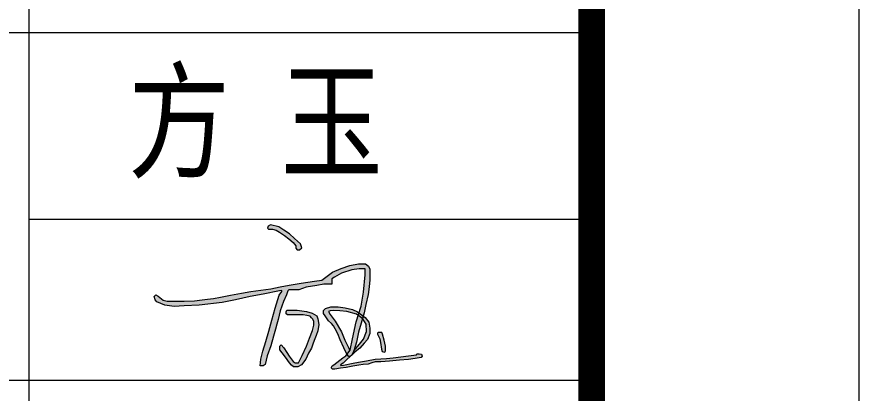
# Model space of a CAD drawing. Header units: inches. Extents: x -3272461 to -2504170, y 403793 to 1071042.
# Drawn here: x -2945426 to -2940702, y 652885 to 654995 of the extents above; entities that cross this region are included whole.
import ezdxf

# ---------------------------------------------------------------- set-up
doc = ezdxf.new("R2010")
doc.units = ezdxf.units.IN
doc.header["$LTSCALE"] = 1000
doc.header["$MEASUREMENT"] = 0
doc.layers.get('0').update_dxf_attribs({"lineweight": 18})
doc.layers.add('PUB_TITLE', color=153, linetype='Continuous', lineweight=18)
doc.styles.add('-黑体', font='', dxfattribs={"width": 0.7})
doc.styles.get('-黑体').set_extended_font_data('微软雅黑')

msp = doc.modelspace()

# ---------------------------------------------------------------- hatches: boundary and pattern name
h = msp.add_hatch(color=256)
h.paths.add_polyline_path([(-2943835.4, 653721.5), (-2943868.7, 653752.5), (-2943896.7, 653778.6), (-2943928.5, 653799), (-2943955.7, 653816.4), (-2944003.8, 653827.7), (-2944016, 653821.1), (-2944019.3, 653808.9), (-2944014.6, 653803.9), (-2943991.5, 653804.8), (-2943971.3, 653799.1), (-2943952.4, 653787.1), (-2943923.9, 653769.1), (-2943900.7, 653750), (-2943875.5, 653729.2), (-2943861, 653710.9), (-2943861, 653698.3), (-2943854.6, 653687.6), (-2943840.8, 653687.6), (-2943827.7, 653700.4)], flags=0)
h.paths.add_polyline_path([(-2943742.7, 653487.9), (-2943704.2, 653496.4), (-2943682.8, 653496.4), (-2943672.1, 653496.4), (-2943659, 653496.4), (-2943659, 653515.4), (-2943659, 653526.1), (-2943644.8, 653534.5), (-2943604.4, 653558.2), (-2943547.3, 653576), (-2943505.7, 653582), (-2943472.4, 653582), (-2943472.4, 653547.5), (-2943481.9, 653451), (-2943495, 653372.6), (-2943507, 653334.7), (-2943483.2, 653316.9), (-2943477.8, 653336), (-2943467.9, 653382.1), (-2943455.9, 653437.7), (-2943450.8, 653481.3), (-2943446.2, 653520), (-2943446.2, 653557.6), (-2943446.2, 653580.4), (-2943454.2, 653597.5), (-2943470.2, 653610.1), (-2943509, 653610.1), (-2943559.2, 653601), (-2943607.1, 653583.9), (-2943656.1, 653562.2), (-2943715.7, 653518), (-2943756.6, 653512), (-2943832.1, 653501), (-2943897.8, 653490.9), (-2943949.5, 653480.7), (-2944000.6, 653470.5), (-2944057.2, 653462.7), (-2944113.5, 653454.9), (-2944166.4, 653444.9), (-2944227.4, 653433.4), (-2944284.1, 653422.7), (-2944322.4, 653415.5), (-2944355.9, 653411.6), (-2944386.9, 653408), (-2944429.3, 653403.1), (-2944487.2, 653400.7), (-2944526.3, 653400.7), (-2944560.6, 653400.7), (-2944583.4, 653400.7), (-2944604.8, 653406.3), (-2944633, 653428.7), (-2944645.8, 653436.8), (-2944656, 653426), (-2944649.1, 653408.8), (-2944641.5, 653396.9), (-2944596.2, 653377.5), (-2944543.2, 653371.4), (-2944486.9, 653374.3), (-2944403.7, 653378.6), (-2944274, 653392.2), (-2944199.6, 653408.8), (-2944117.3, 653427.2), (-2944043.9, 653439.1), (-2943952, 653458.2), (-2943939.9, 653459.7), (-2943939.9, 653455), (-2943953.8, 653433.4), (-2943977.2, 653360.9), (-2943995.2, 653293.9), (-2944011.8, 653232), (-2944029.7, 653174.4), (-2944046.6, 653119.9), (-2944056.6, 653075.5), (-2944061.9, 653037.1), (-2944044.3, 653037.1), (-2944032.8, 653046.3), (-2944021.3, 653093.1), (-2944000.9, 653150.8), (-2943986.1, 653204.4), (-2943975.5, 653243), (-2943967.6, 653271.7), (-2943960.5, 653297.4), (-2943948.5, 653346.4), (-2943930.6, 653399), (-2943913.8, 653436), (-2943906.7, 653458.7), (-2943899.5, 653464.7), (-2943879.2, 653464.7), (-2943844.5, 653464.7), (-2943803.8, 653479)], flags=0)
for points in [[(-2943640.9, 653289.2), (-2943668.1, 653325.7), (-2943678.8, 653341.7), (-2943668.1, 653346.2), (-2943650.7, 653348.9), (-2943614.1, 653347.1), (-2943574.9, 653342.2), (-2943521.4, 653327), (-2943511.6, 653320), (-2943507, 653334.7), (-2943515.5, 653341), (-2943543.3, 653353.4), (-2943583.6, 653362.9), (-2943623.8, 653368), (-2943665.5, 653368), (-2943694.8, 653359.3), (-2943705.8, 653348.3), (-2943705.8, 653331.5), (-2943697, 653319), (-2943677.2, 653290.9), (-2943661.9, 653276.2), (-2943649.9, 653261.4), (-2943641.4, 653245.5), (-2943626, 653217), (-2943612.8, 653183), (-2943591.6, 653138.8), (-2943574.8, 653103.7), (-2943573.9, 653102.5), (-2943558.2, 653123.1), (-2943563.3, 653136.8), (-2943586.1, 653181.4), (-2943605.7, 653229.5)], [(-2943737.5, 653234.3), (-2943733.1, 653269.4), (-2943737.5, 653301.3), (-2943743, 653317.7), (-2943769.4, 653333.1), (-2943801.2, 653343), (-2943852.9, 653349.6), (-2943896.9, 653349.6), (-2943911.1, 653349.6), (-2943915.5, 653340.8), (-2943915.5, 653328.7), (-2943907.8, 653324.5), (-2943881.5, 653324.5), (-2943844.1, 653324.5), (-2943819.6, 653324.5), (-2943800.1, 653319.9), (-2943781.5, 653315.5), (-2943772.7, 653306.7), (-2943765, 653299.1), (-2943760.6, 653287), (-2943760.6, 653266.1), (-2943767.6, 653235.5), (-2943783.7, 653193.7), (-2943801.1, 653148), (-2943826.5, 653095.9), (-2943846.3, 653055.3), (-2943865, 653055.3), (-2943876, 653063), (-2943899.3, 653092.2), (-2943912.2, 653113.5), (-2943927.6, 653138.7), (-2943944.1, 653156.3), (-2943950.5, 653148.5), (-2943950.5, 653139.7), (-2943950.5, 653128.2), (-2943938.7, 653111.1), (-2943919.9, 653086.7), (-2943895.8, 653055.3), (-2943884.8, 653041), (-2943874.9, 653032.2), (-2943849.6, 653032.2), (-2943829.8, 653043.2), (-2943805.6, 653075.1), (-2943790.2, 653109.1), (-2943774.1, 653136.7), (-2943765.3, 653160.2), (-2943758, 653179.6), (-2943747.4, 653207.9)], [(-2943446.6, 653219.6), (-2943446.6, 653249.8), (-2943452.4, 653282.1), (-2943472.3, 653308.8), (-2943483.2, 653316.9), (-2943487.3, 653302.6), (-2943485.3, 653301.2), (-2943467.4, 653272.5), (-2943464.6, 653230.9), (-2943480.9, 653188.4), (-2943503.5, 653158.6), (-2943536, 653122.7), (-2943546.1, 653099.7), (-2943541.1, 653104.2), (-2943529, 653116.6), (-2943502.2, 653137.7), (-2943478.9, 653164.4), (-2943459.8, 653186.5)]]:
    msp.add_hatch(color=256).paths.add_polyline_path(points, flags=0)
h = msp.add_hatch(color=256)
h.paths.add_polyline_path([(-2943483.2, 653316.9), (-2943507, 653334.7), (-2943522.6, 653285.4), (-2943542.6, 653189.4), (-2943555.6, 653126.4), (-2943573.9, 653102.5), (-2943564.5, 653089.8), (-2943557.3, 653089.8), (-2943546.1, 653099.7), (-2943536, 653122.7), (-2943520.6, 653170.2), (-2943508.9, 653226.3), (-2943494.2, 653278)], flags=0)
h.paths.add_polyline_path([(-2943595.4, 653052.1), (-2943574.2, 653074.7), (-2943557.3, 653089.8), (-2943564.5, 653089.8), (-2943573.9, 653102.5), (-2943580.5, 653093.8), (-2943597, 653082.4), (-2943614.5, 653070.3), (-2943631.2, 653055.8), (-2943647.8, 653044.4), (-2943657.4, 653037.7), (-2943660.4, 653031.1), (-2943660.4, 653024.5), (-2943656.2, 653018.9), (-2943642.1, 653018.9), (-2943610.5, 653024.1), (-2943579, 653029.2), (-2943542.3, 653035.2), (-2943508.3, 653040.8), (-2943482.7, 653044.9), (-2943456.1, 653048.2), (-2943434.1, 653054.5), (-2943415.6, 653059.9), (-2943398.1, 653060.5), (-2943383.8, 653061), (-2943335.7, 653065), (-2943279.3, 653069.6), (-2943229.8, 653073.7), (-2943191.6, 653079.8), (-2943158, 653085.2), (-2943153.2, 653091.8), (-2943156.8, 653102.6), (-2943169.4, 653105.6), (-2943182, 653105.6), (-2943184.4, 653099.3), (-2943229.4, 653093.6), (-2943314.7, 653082.8), (-2943353.2, 653079.7), (-2943417, 653074.6), (-2943464.9, 653065.8), (-2943509.8, 653057.6), (-2943539.9, 653052.1), (-2943593.4, 653042.3), (-2943609.3, 653039.6), (-2943611.2, 653042.8)], flags=0)
h.paths.add_polyline_path([(-2943364.9, 653181.7), (-2943375.1, 653215.6), (-2943378.2, 653225.6), (-2943387.9, 653225.6), (-2943399.5, 653225.6), (-2943402.7, 653222), (-2943402.7, 653215.6), (-2943390.5, 653188.7), (-2943387.3, 653168.2), (-2943381.6, 653131.8), (-2943376.4, 653118.3), (-2943362.3, 653114.5), (-2943357.8, 653122.2), (-2943357.8, 653147.8)], flags=0)

# ---------------------------------------------------------------- linework, layer by layer
for points in [[(-2944014.6, 653803.9), (-2943991.5, 653804.8), (-2943971.3, 653799.1), (-2943952.4, 653787.1), (-2943923.9, 653769.1), (-2943900.7, 653750), (-2943875.5, 653729.2), (-2943861, 653710.9), (-2943861, 653698.3), (-2943854.6, 653687.6), (-2943840.8, 653687.6), (-2943827.7, 653700.4), (-2943835.4, 653721.5), (-2943868.7, 653752.5), (-2943896.7, 653778.6), (-2943928.5, 653799), (-2943955.7, 653816.4), (-2944003.8, 653827.7), (-2944016, 653821.1), (-2944019.3, 653808.9), (-2944014.6, 653803.9)], [(-2944633, 653428.7), (-2944604.8, 653406.3), (-2944583.4, 653400.7), (-2944560.6, 653400.7), (-2944526.3, 653400.7), (-2944487.2, 653400.7), (-2944429.3, 653403.1), (-2944386.9, 653408), (-2944355.9, 653411.6), (-2944322.4, 653415.5), (-2944284.1, 653422.7), (-2944227.4, 653433.4), (-2944166.4, 653444.9), (-2944113.5, 653454.9), (-2944057.2, 653462.7), (-2944000.6, 653470.5), (-2943949.5, 653480.7), (-2943897.8, 653490.9), (-2943832.1, 653501), (-2943756.6, 653512), (-2943715.7, 653518), (-2943656.1, 653562.2), (-2943607.1, 653583.9), (-2943559.2, 653601), (-2943509, 653610.1), (-2943470.2, 653610.1), (-2943454.2, 653597.5), (-2943446.2, 653580.4), (-2943446.2, 653557.6), (-2943446.2, 653520), (-2943450.8, 653481.3), (-2943455.9, 653437.7), (-2943467.9, 653382.1), (-2943477.8, 653336), (-2943494.2, 653278), (-2943508.9, 653226.3), (-2943520.6, 653170.2), (-2943536, 653122.7), (-2943546.9, 653097.8), (-2943555.7, 653089.8), (-2943564.5, 653089.8), (-2943574.8, 653103.7), (-2943591.6, 653138.8), (-2943612.8, 653183), (-2943626, 653217), (-2943641.4, 653245.5), (-2943649.9, 653261.4), (-2943661.9, 653276.2), (-2943677.2, 653290.9), (-2943697, 653319), (-2943705.8, 653331.5), (-2943705.8, 653348.3), (-2943694.8, 653359.3), (-2943665.5, 653368), (-2943623.8, 653368), (-2943583.6, 653362.9), (-2943543.3, 653353.4), (-2943515.5, 653341), (-2943472.3, 653308.8), (-2943452.4, 653282.1), (-2943446.6, 653249.8), (-2943446.6, 653219.6), (-2943459.8, 653186.5), (-2943478.9, 653164.4), (-2943502.2, 653137.7), (-2943529, 653116.6), (-2943541.1, 653104.2), (-2943574.2, 653074.7), (-2943595.4, 653052.1), (-2943611.2, 653042.8), (-2943609.3, 653039.6), (-2943593.4, 653042.3), (-2943539.9, 653052.1), (-2943509.8, 653057.6), (-2943464.9, 653065.8), (-2943417, 653074.6), (-2943353.2, 653079.7), (-2943314.7, 653082.8), (-2943229.4, 653093.6), (-2943184.4, 653099.3), (-2943182, 653105.6), (-2943169.4, 653105.6), (-2943156.8, 653102.6), (-2943153.2, 653091.8), (-2943158, 653085.2), (-2943191.6, 653079.8), (-2943229.8, 653073.7), (-2943279.3, 653069.6), (-2943335.7, 653065), (-2943383.8, 653061), (-2943398.1, 653060.5), (-2943415.6, 653059.9), (-2943434.1, 653054.5), (-2943456.1, 653048.2), (-2943482.7, 653044.9), (-2943508.3, 653040.8), (-2943542.3, 653035.2), (-2943579, 653029.2), (-2943610.5, 653024.1), (-2943642.1, 653018.9), (-2943656.2, 653018.9), (-2943660.4, 653024.5), (-2943660.4, 653031.1), (-2943657.4, 653037.7), (-2943647.8, 653044.4), (-2943631.2, 653055.8), (-2943614.5, 653070.3), (-2943597, 653082.4), (-2943580.5, 653093.8), (-2943555.6, 653126.4), (-2943542.6, 653189.4), (-2943522.6, 653285.4), (-2943495, 653372.6), (-2943481.9, 653451), (-2943472.4, 653547.5), (-2943472.4, 653582), (-2943505.7, 653582), (-2943547.3, 653576), (-2943604.4, 653558.2), (-2943644.8, 653534.5), (-2943659, 653526.1), (-2943659, 653515.4), (-2943659, 653496.4), (-2943672.1, 653496.4), (-2943682.8, 653496.4), (-2943704.2, 653496.4), (-2943742.7, 653487.9), (-2943803.8, 653479), (-2943844.5, 653464.7), (-2943879.2, 653464.7), (-2943899.5, 653464.7), (-2943906.7, 653458.7), (-2943913.8, 653436), (-2943930.6, 653399), (-2943948.5, 653346.4), (-2943960.5, 653297.4), (-2943967.6, 653271.7), (-2943975.5, 653243), (-2943986.1, 653204.4), (-2944000.9, 653150.8), (-2944021.3, 653093.1), (-2944032.8, 653046.3), (-2944044.3, 653037.1), (-2944061.9, 653037.1), (-2944056.6, 653075.5), (-2944046.6, 653119.9), (-2944029.7, 653174.4), (-2944011.8, 653232), (-2943995.2, 653293.9), (-2943977.2, 653360.9), (-2943953.8, 653433.4), (-2943939.9, 653455)], [(-2943939.9, 653455), (-2943939.9, 653459.7), (-2943952, 653458.2), (-2944043.9, 653439.1), (-2944117.3, 653427.2), (-2944199.6, 653408.8), (-2944274, 653392.2), (-2944403.7, 653378.6), (-2944486.9, 653374.3), (-2944543.2, 653371.4), (-2944596.2, 653377.5), (-2944641.5, 653396.9), (-2944649.1, 653408.8), (-2944656, 653426), (-2944645.8, 653436.8), (-2944633, 653428.7)], [(-2943944.1, 653156.3), (-2943927.6, 653138.7), (-2943912.2, 653113.5), (-2943899.3, 653092.2), (-2943876, 653063), (-2943865, 653055.3), (-2943846.3, 653055.3), (-2943826.5, 653095.9), (-2943801.1, 653148), (-2943783.7, 653193.7), (-2943767.6, 653235.5), (-2943760.6, 653266.1), (-2943760.6, 653287), (-2943765, 653299.1), (-2943772.7, 653306.7), (-2943781.5, 653315.5), (-2943800.1, 653319.9), (-2943819.6, 653324.5), (-2943844.1, 653324.5), (-2943881.5, 653324.5), (-2943907.8, 653324.5), (-2943915.5, 653328.7), (-2943915.5, 653340.8), (-2943911.1, 653349.6), (-2943896.9, 653349.6), (-2943852.9, 653349.6), (-2943801.2, 653343), (-2943769.4, 653333.1), (-2943743, 653317.7), (-2943737.5, 653301.3), (-2943733.1, 653269.4), (-2943737.5, 653234.3), (-2943747.4, 653207.9), (-2943758, 653179.6), (-2943765.3, 653160.2), (-2943774.1, 653136.7), (-2943790.2, 653109.1), (-2943805.6, 653075.1), (-2943829.8, 653043.2), (-2943849.6, 653032.2), (-2943874.9, 653032.2), (-2943884.8, 653041), (-2943895.8, 653055.3)], [(-2943536, 653122.7), (-2943503.5, 653158.6), (-2943480.9, 653188.4), (-2943464.6, 653230.9), (-2943467.4, 653272.5), (-2943485.3, 653301.2), (-2943521.4, 653327), (-2943574.9, 653342.2), (-2943614.1, 653347.1), (-2943650.7, 653348.9), (-2943668.1, 653346.2), (-2943678.8, 653341.7), (-2943668.1, 653325.7), (-2943640.9, 653289.2), (-2943605.7, 653229.5), (-2943586.1, 653181.4), (-2943563.3, 653136.8), (-2943558.2, 653123.1)], [(-2943402.7, 653215.6), (-2943390.5, 653188.7), (-2943387.3, 653168.2), (-2943381.6, 653131.8), (-2943376.4, 653118.3), (-2943362.3, 653114.5), (-2943357.8, 653122.2), (-2943357.8, 653147.8), (-2943364.9, 653181.7), (-2943375.1, 653215.6), (-2943378.2, 653225.6), (-2943387.9, 653225.6), (-2943399.5, 653225.6), (-2943402.7, 653222), (-2943402.7, 653215.6)], [(-2943895.8, 653055.3), (-2943919.9, 653086.7), (-2943938.7, 653111.1), (-2943950.5, 653128.2), (-2943950.5, 653139.7), (-2943950.5, 653148.5), (-2943944.1, 653156.3)]]:
    msp.add_lwpolyline(points)
at = {"layer": 'PUB_TITLE'}
for p, q in [((-2945359.3, 658806.8), (-2945359.3, 639630.6)), ((-2948516.4, 654906.8), (-2942202.2, 654906.8)), ((-2945359.3, 653861.1), (-2942202.2, 653861.1)), ((-2948516.4, 652956.8), (-2942202.2, 652956.8))]:
    msp.add_line(p, q, dxfattribs=at)
msp.add_lwpolyline([(-2940702.2, 638130.6), (-2940702.2, 701130.6), (-3029802.2, 701130.6), (-3029802.2, 638130.6)], close=True, dxfattribs=at)
msp.add_lwpolyline([(-2942202.2, 639630.6, 150, 150, 0), (-2942202.2, 699630.6, 150, 150, 0), (-3026052.2, 699630.6, 150, 150, 0), (-3026052.2, 639630.6, 150, 150, 0)], format="xyseb", close=True, dxfattribs=at)

# ---------------------------------------------------------------- texts
at = {"insert": (-2944802.6, 654379.1), "char_height": 525, "width": 2123.969, "attachment_point": 4, "style": '-黑体'}
msp.add_mtext('{\\W0.8;方  玉}', dxfattribs=at)

doc.saveas('drawing.dxf')
